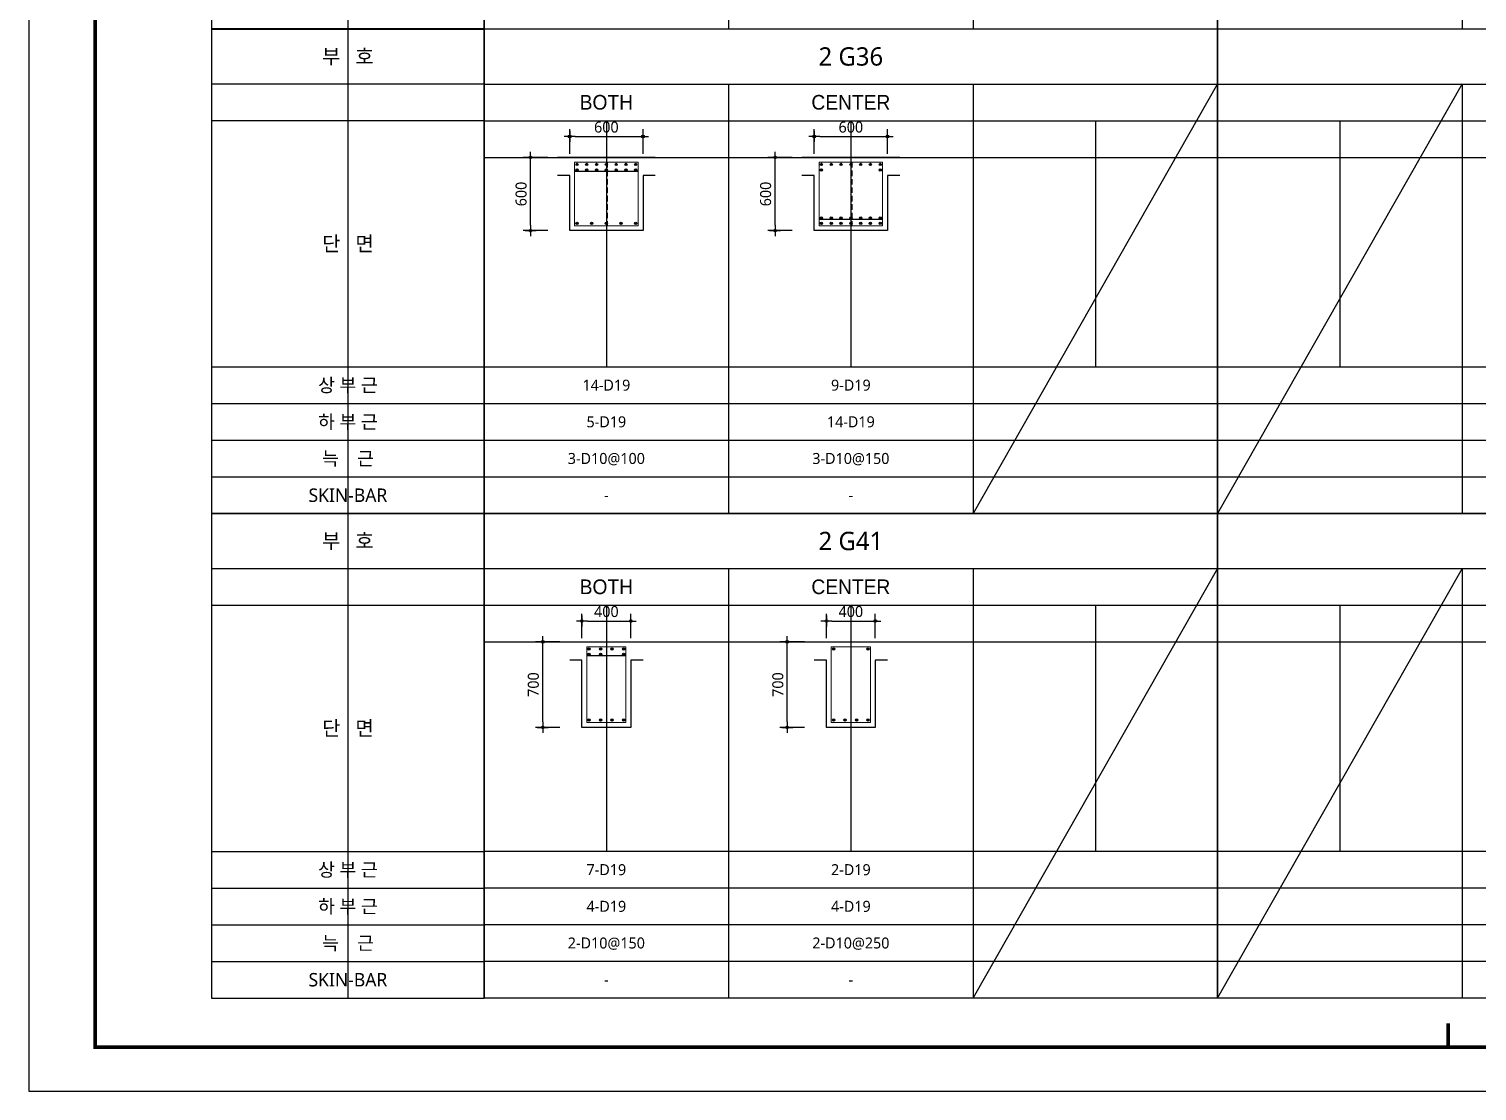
# Model space of a CAD drawing. Header units: millimetres. Extents: x 0 to 252030, y -124740 to 196020.
# Drawn here: x 100830 to 112675, y 124740 to 133430 of the extents above; entities that cross this region are included whole.
import ezdxf
from ezdxf.enums import TextEntityAlignment as Align

# ---------------------------------------------------------------- set-up
doc = ezdxf.new("R2010")
doc.units = ezdxf.units.MM
doc.header["$LTSCALE"] = 30
doc.linetypes.add('HID', pattern=[2.3, 1.5, -0.8])
doc.layers.get('DEFPOINTS').update_dxf_attribs({"color": 142})
for name, color, linetype in [('0-SEC1', 3, 'Continuous'), ('CON', 2, 'Continuous'), ('DIM', 7, 'Continuous'), ('ETC', 7, 'Continuous'), ('S-철근', 3, 'Continuous'), ('SHEET', 7, 'Continuous'), ('TXT', 3, 'Continuous'), ('XR-FORM_(도룡동)$0$Sheet', 7, 'Continuous')]:
    doc.layers.add(name, color=color, linetype=linetype)
doc.layers.add('Stirrup', color=1, linetype='Continuous', lineweight=0)
doc.layers.add('TieBar', color=7, linetype='HID', lineweight=0)
doc.styles.get("Standard").update_dxf_attribs({"font": 'malgun.ttf'})
doc.styles.add('돋움', font='Dotum.ttf')
doc.styles.add('맑은 고딕', font='malgun.ttf')
doc.dimstyles.new('30NDIM', dxfattribs={"dimscale": 50, "dimtxt": 3, "dimasz": 1.5, "dimexe": 2, "dimexo": 6, "dimgap": 1, "dimtad": 1, "dimdec": 0, "dimrnd": 0.25, "dimzin": 0, "dimdsep": 46, "dimtxsty": 'Standard', "dimblk": 'Z_DOT', "dimcen": 5, "dimclrd": 256, "dimclre": 256, "dimclrt": 3, "dimadec": 0, "dimazin": 0, "dimtm": 1e-09, "dimtfac": 1, "dimtdec": 0, "dimtix": 1, "dimtmove": 2, "dimatfit": 1, "dimldrblk": 'Z_DOT', "dimfxl": 1, "dimtolj": 1, "dimtzin": 0, "dimarcsym": 0})

# ---------------------------------------------------------------- blocks, each defined once
blk = doc.blocks.new('XR-FORM_(도룡동)$0$S')
at = {"layer": 'XR-FORM_(도룡동)$0$Sheet', "const_width": 100}
blk.add_lwpolyline([(1850, 57950), (82250, 57950), (82250, 1200), (1850, 1200)], close=True, dxfattribs=at)
at = {"layer": 'XR-FORM_(도룡동)$0$Sheet', "linetype": 'Continuous', "const_width": 100}
blk.add_lwpolyline([(38745, 1846), (38745, 1200)], dxfattribs=at)
blk = doc.blocks.new('XR-FORM_(도룡동)', base_point=(101.33, -56114.51))
at = {"layer": 'DEFPOINTS'}
blk.add_lwpolyline([(0, 0), (420, 0), (420, 297), (0, 297)], close=True, dxfattribs=at)
at = {"xscale": 0.005, "yscale": 0.005, "zscale": 0.005}
blk.add_blockref('XR-FORM_(도룡동)$0$S', (-0.25, 0), dxfattribs=at)
blk = doc.blocks.new('*U160')
at = {"layer": 'DEFPOINTS'}
for p, q in [((-1114, 5286), (-1114, 1321)), ((-2229, 4536), (0, 4536))]:
    blk.add_line(p, q, dxfattribs=at)
at = {"layer": 'SHEET'}
blk.add_line((-2229, 4836), (0, 4836), dxfattribs=at)
at = {"layer": 'SHEET', "color": 6}
for p, q in [((-2229, 2521), (0, 2521)), ((-2229, 2221), (0, 2221)), ((-2229, 1921), (0, 1921)), ((-2229, 1621), (0, 1621))]:
    blk.add_line(p, q, dxfattribs=at)
at = {"layer": 'SHEET'}
blk.add_lwpolyline([(0, 5286), (-2229, 5286), (-2229, 1321), (0, 1321)], close=True, dxfattribs=at)
at = {"layer": 'TXT', "style": '맑은 고딕'}
for s, height, p in [('부   호', 120, (-1114, 5061)), ('단   면', 120, (-1114, 3529)), ('상 부 근', 110, (-1114, 2371)), ('하 부 근', 110, (-1114, 2071)), ('늑    근', 110, (-1114, 1771)), ('SKIN-BAR', 110, (-1114, 1471))]:
    blk.add_text(s, height=height, dxfattribs=at).set_placement(p, align=Align.MIDDLE_CENTER)
blk = doc.blocks.new('4등분')
at = {"layer": 'DEFPOINTS'}
for p, q in [((1000, 3214), (1000, 1200)), ((3000, 3214), (3000, 1200)), ((5000, 3214), (5000, 1200)), ((0, 2914), (6000, 2914))]:
    blk.add_line(p, q, dxfattribs=at)
at = {"layer": 'SHEET'}
blk.add_line((0, 3514), (6000, 3514), dxfattribs=at)
at = {"layer": 'SHEET', "color": 6}
for p, q in [((2000, 3514), (2000, 0)), ((4000, 3514), (4000, 0)), ((0, 3214), (6000, 3214)), ((0, 1200), (6000, 1200)), ((0, 900), (6000, 900)), ((0, 600), (6000, 600)), ((0, 300), (6000, 300))]:
    blk.add_line(p, q, dxfattribs=at)
at = {"layer": 'SHEET'}
blk.add_lwpolyline([(6000, 3964), (0, 3964), (0, 0), (6000, 0)], close=True, dxfattribs=at)
blk = doc.blocks.new('Z_DOT')
at = {"layer": 'DIM', "color": 0}
for p, q in [((-1, 0), (1, 0)), ((0, -1), (0, 1))]:
    blk.add_line(p, q, dxfattribs=at)
for radius in [0.25, 0.125]:
    blk.add_circle((0, 0), radius, dxfattribs=at)
blk = doc.blocks.new('*D353')
at = {"layer": 'DEFPOINTS', "color": 0, "transparency": 16777216}
for p in [(105853, 132551), (105253, 132230), (105853, 132230)]:
    blk.add_point(p, dxfattribs=at)
at = {"layer": 'DIM', "lineweight": -2, "transparency": 16777216}
for p, q in [((105253, 132410), (105253, 132611)), ((105298, 132551), (105808, 132551)), ((105853, 132410), (105853, 132611))]:
    blk.add_line(p, q, dxfattribs=at)
at = {"layer": 'DIM', "lineweight": -2, "transparency": 16777216, "xscale": 45, "yscale": 45, "zscale": 45, "rotation": 180}
blk.add_blockref('Z_DOT', (105253, 132551), dxfattribs=at)
at = {"layer": 'DIM', "lineweight": -2, "transparency": 16777216, "xscale": 45, "yscale": 45, "zscale": 45}
blk.add_blockref('Z_DOT', (105853, 132551), dxfattribs=at)
at = {"layer": 'DIM', "color": 3, "transparency": 16777216, "insert": (105553, 132627), "char_height": 90, "attachment_point": 5}
blk.add_mtext('\\A1;600', dxfattribs=at)
blk = doc.blocks.new('*D354')
at = {"layer": 'DEFPOINTS', "color": 0, "transparency": 16777216}
for p in [(104933, 132380), (105253, 132380), (105253, 131780)]:
    blk.add_point(p, dxfattribs=at)
at = {"layer": 'DIM', "lineweight": -2, "transparency": 16777216}
for p, q in [((105073, 132380), (104873, 132380)), ((104933, 131825), (104933, 132335)), ((105073, 131780), (104873, 131780))]:
    blk.add_line(p, q, dxfattribs=at)
at = {"layer": 'DIM', "lineweight": -2, "transparency": 16777216, "xscale": 45, "yscale": 45, "zscale": 45}
for p, rotation in [((104933, 132380), 90), ((104933, 131780), 270)]:
    blk.add_blockref('Z_DOT', p, dxfattribs=dict(at, rotation=rotation))
at = {"layer": 'DIM', "color": 3, "transparency": 16777216, "insert": (104856, 132080), "char_height": 90, "attachment_point": 5, "rotation": 90}
blk.add_mtext('\\A1;600', dxfattribs=at)
blk = doc.blocks.new('*D355')
at = {"layer": 'DEFPOINTS', "color": 0, "transparency": 16777216}
for p in [(107853, 132551), (107253, 132230), (107853, 132230)]:
    blk.add_point(p, dxfattribs=at)
at = {"layer": 'DIM', "lineweight": -2, "transparency": 16777216}
for p, q in [((107253, 132410), (107253, 132611)), ((107298, 132551), (107808, 132551)), ((107853, 132410), (107853, 132611))]:
    blk.add_line(p, q, dxfattribs=at)
at = {"layer": 'DIM', "lineweight": -2, "transparency": 16777216, "xscale": 45, "yscale": 45, "zscale": 45, "rotation": 180}
blk.add_blockref('Z_DOT', (107253, 132551), dxfattribs=at)
at = {"layer": 'DIM', "lineweight": -2, "transparency": 16777216, "xscale": 45, "yscale": 45, "zscale": 45}
blk.add_blockref('Z_DOT', (107853, 132551), dxfattribs=at)
at = {"layer": 'DIM', "color": 3, "transparency": 16777216, "insert": (107553, 132627), "char_height": 90, "attachment_point": 5}
blk.add_mtext('\\A1;600', dxfattribs=at)
blk = doc.blocks.new('*D384')
at = {"layer": 'DEFPOINTS', "color": 0, "transparency": 16777216}
for p in [(106933, 132380), (107253, 132380), (107253, 131780)]:
    blk.add_point(p, dxfattribs=at)
at = {"layer": 'DIM', "lineweight": -2, "transparency": 16777216}
for p, q in [((107073, 132380), (106873, 132380)), ((106933, 131825), (106933, 132335)), ((107073, 131780), (106873, 131780))]:
    blk.add_line(p, q, dxfattribs=at)
at = {"layer": 'DIM', "lineweight": -2, "transparency": 16777216, "xscale": 45, "yscale": 45, "zscale": 45}
for p, rotation in [((106933, 132380), 90), ((106933, 131780), 270)]:
    blk.add_blockref('Z_DOT', p, dxfattribs=dict(at, rotation=rotation))
at = {"layer": 'DIM', "color": 3, "transparency": 16777216, "insert": (106856, 132080), "char_height": 90, "attachment_point": 5, "rotation": 90}
blk.add_mtext('\\A1;600', dxfattribs=at)
blk = doc.blocks.new('*D387')
at = {"layer": 'DEFPOINTS', "color": 0, "transparency": 16777216}
for p in [(105753, 128586), (105353, 128266), (105753, 128266)]:
    blk.add_point(p, dxfattribs=at)
at = {"layer": 'DIM', "lineweight": -2, "transparency": 16777216}
for p, q in [((105353, 128446), (105353, 128646)), ((105753, 128446), (105753, 128646)), ((105398, 128586), (105708, 128586))]:
    blk.add_line(p, q, dxfattribs=at)
at = {"layer": 'DIM', "lineweight": -2, "transparency": 16777216, "xscale": 45, "yscale": 45, "zscale": 45, "rotation": 180}
blk.add_blockref('Z_DOT', (105353, 128586), dxfattribs=at)
at = {"layer": 'DIM', "lineweight": -2, "transparency": 16777216, "xscale": 45, "yscale": 45, "zscale": 45}
blk.add_blockref('Z_DOT', (105753, 128586), dxfattribs=at)
at = {"layer": 'DIM', "color": 3, "transparency": 16777216, "insert": (105553, 128663), "char_height": 90, "attachment_point": 5}
blk.add_mtext('\\A1;400', dxfattribs=at)
blk = doc.blocks.new('*D388')
at = {"layer": 'DEFPOINTS', "color": 0, "transparency": 16777216}
for p in [(105033, 128416), (105353, 128416), (105353, 127716)]:
    blk.add_point(p, dxfattribs=at)
at = {"layer": 'DIM', "lineweight": -2, "transparency": 16777216}
for p, q in [((105173, 128416), (104973, 128416)), ((105033, 127761), (105033, 128371)), ((105173, 127716), (104973, 127716))]:
    blk.add_line(p, q, dxfattribs=at)
at = {"layer": 'DIM', "lineweight": -2, "transparency": 16777216, "xscale": 45, "yscale": 45, "zscale": 45}
for p, rotation in [((105033, 128416), 90), ((105033, 127716), 270)]:
    blk.add_blockref('Z_DOT', p, dxfattribs=dict(at, rotation=rotation))
at = {"layer": 'DIM', "color": 3, "transparency": 16777216, "insert": (104956, 128066), "char_height": 90, "attachment_point": 5, "rotation": 90}
blk.add_mtext('\\A1;700', dxfattribs=at)
blk = doc.blocks.new('*D389')
at = {"layer": 'DEFPOINTS', "color": 0, "transparency": 16777216}
for p in [(107753, 128586), (107353, 128266), (107753, 128266)]:
    blk.add_point(p, dxfattribs=at)
at = {"layer": 'DIM', "lineweight": -2, "transparency": 16777216}
for p, q in [((107353, 128446), (107353, 128646)), ((107753, 128446), (107753, 128646)), ((107398, 128586), (107708, 128586))]:
    blk.add_line(p, q, dxfattribs=at)
at = {"layer": 'DIM', "lineweight": -2, "transparency": 16777216, "xscale": 45, "yscale": 45, "zscale": 45, "rotation": 180}
blk.add_blockref('Z_DOT', (107353, 128586), dxfattribs=at)
at = {"layer": 'DIM', "lineweight": -2, "transparency": 16777216, "xscale": 45, "yscale": 45, "zscale": 45}
blk.add_blockref('Z_DOT', (107753, 128586), dxfattribs=at)
at = {"layer": 'DIM', "color": 3, "transparency": 16777216, "insert": (107553, 128663), "char_height": 90, "attachment_point": 5}
blk.add_mtext('\\A1;400', dxfattribs=at)
blk = doc.blocks.new('*D390')
at = {"layer": 'DEFPOINTS', "color": 0, "transparency": 16777216}
for p in [(107033, 128416), (107353, 128416), (107353, 127716)]:
    blk.add_point(p, dxfattribs=at)
at = {"layer": 'DIM', "lineweight": -2, "transparency": 16777216}
for p, q in [((107173, 128416), (106973, 128416)), ((107033, 127761), (107033, 128371)), ((107173, 127716), (106973, 127716))]:
    blk.add_line(p, q, dxfattribs=at)
at = {"layer": 'DIM', "lineweight": -2, "transparency": 16777216, "xscale": 45, "yscale": 45, "zscale": 45}
for p, rotation in [((107033, 128416), 90), ((107033, 127716), 270)]:
    blk.add_blockref('Z_DOT', p, dxfattribs=dict(at, rotation=rotation))
at = {"layer": 'DIM', "color": 3, "transparency": 16777216, "insert": (106956, 128066), "char_height": 90, "attachment_point": 5, "rotation": 90}
blk.add_mtext('\\A1;700', dxfattribs=at)

msp = doc.modelspace()

# ---------------------------------------------------------------- hatches: boundary and pattern name
at = {"layer": 'S-철근'}
h = msp.add_hatch(color=256, dxfattribs=at)
edge = h.paths.add_edge_path()
edge.add_arc((105312.08013, 132321.41992), 9.55, 0, 180)
edge.add_arc((105312.08013, 132321.41992), 9.55, 180, 360)
h = msp.add_hatch(color=256, dxfattribs=at)
edge = h.paths.add_edge_path()
edge.add_arc((105392.3868, 132321.41992), 9.55, 0, 180)
edge.add_arc((105392.3868, 132321.41992), 9.55, 180, 360)
h = msp.add_hatch(color=256, dxfattribs=at)
edge = h.paths.add_edge_path()
edge.add_arc((105472.69347, 132321.41992), 9.55, 0, 180)
edge.add_arc((105472.69347, 132321.41992), 9.55, 180, 360)
h = msp.add_hatch(color=256, dxfattribs=at)
edge = h.paths.add_edge_path()
edge.add_arc((105553.00013, 132321.41992), 9.55, 0, 180)
edge.add_arc((105553.00013, 132321.41992), 9.55, 180, 360)
h = msp.add_hatch(color=256, dxfattribs=at)
edge = h.paths.add_edge_path()
edge.add_arc((105633.3068, 132321.41992), 9.55, 0, 180)
edge.add_arc((105633.3068, 132321.41992), 9.55, 180, 360)
h = msp.add_hatch(color=256, dxfattribs=at)
edge = h.paths.add_edge_path()
edge.add_arc((105713.61347, 132321.41992), 9.55, 0, 180)
edge.add_arc((105713.61347, 132321.41992), 9.55, 180, 360)
h = msp.add_hatch(color=256, dxfattribs=at)
edge = h.paths.add_edge_path()
edge.add_arc((105793.92013, 132321.41992), 9.55, 0, 180)
edge.add_arc((105793.92013, 132321.41992), 9.55, 180, 360)
h = msp.add_hatch(color=256, dxfattribs=at)
edge = h.paths.add_edge_path()
edge.add_arc((107312.08013, 132321.41992), 9.55, 0, 180)
edge.add_arc((107312.08013, 132321.41992), 9.55, 180, 360)
h = msp.add_hatch(color=256, dxfattribs=at)
edge = h.paths.add_edge_path()
edge.add_arc((107392.3868, 132321.41992), 9.55, 0, 180)
edge.add_arc((107392.3868, 132321.41992), 9.55, 180, 360)
h = msp.add_hatch(color=256, dxfattribs=at)
edge = h.paths.add_edge_path()
edge.add_arc((107472.69347, 132321.41992), 9.55, 0, 180)
edge.add_arc((107472.69347, 132321.41992), 9.55, 180, 360)
h = msp.add_hatch(color=256, dxfattribs=at)
edge = h.paths.add_edge_path()
edge.add_arc((107553.00013, 132321.41992), 9.55, 0, 180)
edge.add_arc((107553.00013, 132321.41992), 9.55, 180, 360)
h = msp.add_hatch(color=256, dxfattribs=at)
edge = h.paths.add_edge_path()
edge.add_arc((107633.3068, 132321.41992), 9.55, 0, 180)
edge.add_arc((107633.3068, 132321.41992), 9.55, 180, 360)
h = msp.add_hatch(color=256, dxfattribs=at)
edge = h.paths.add_edge_path()
edge.add_arc((107713.61347, 132321.41992), 9.55, 0, 180)
edge.add_arc((107713.61347, 132321.41992), 9.55, 180, 360)
h = msp.add_hatch(color=256, dxfattribs=at)
edge = h.paths.add_edge_path()
edge.add_arc((107793.92013, 132321.41992), 9.55, 0, 180)
edge.add_arc((107793.92013, 132321.41992), 9.55, 180, 360)
h = msp.add_hatch(color=256, dxfattribs=at)
edge = h.paths.add_edge_path()
edge.add_arc((105312.08013, 132277.31992), 9.55, 0, 180)
edge.add_arc((105312.08013, 132277.31992), 9.55, 180, 360)
h = msp.add_hatch(color=256, dxfattribs=at)
edge = h.paths.add_edge_path()
edge.add_arc((105392.3868, 132277.31992), 9.55, 0, 180)
edge.add_arc((105392.3868, 132277.31992), 9.55, 180, 360)
h = msp.add_hatch(color=256, dxfattribs=at)
edge = h.paths.add_edge_path()
edge.add_arc((105472.69347, 132277.31992), 9.55, 0, 180)
edge.add_arc((105472.69347, 132277.31992), 9.55, 180, 360)
h = msp.add_hatch(color=256, dxfattribs=at)
edge = h.paths.add_edge_path()
edge.add_arc((105553.00013, 132277.31992), 9.55, 0, 180)
edge.add_arc((105553.00013, 132277.31992), 9.55, 180, 360)
h = msp.add_hatch(color=256, dxfattribs=at)
edge = h.paths.add_edge_path()
edge.add_arc((105633.3068, 132277.31992), 9.55, 0, 180)
edge.add_arc((105633.3068, 132277.31992), 9.55, 180, 360)
h = msp.add_hatch(color=256, dxfattribs=at)
edge = h.paths.add_edge_path()
edge.add_arc((105713.61347, 132277.31992), 9.55, 0, 180)
edge.add_arc((105713.61347, 132277.31992), 9.55, 180, 360)
h = msp.add_hatch(color=256, dxfattribs=at)
edge = h.paths.add_edge_path()
edge.add_arc((105793.92013, 132277.31992), 9.55, 0, 180)
edge.add_arc((105793.92013, 132277.31992), 9.55, 180, 360)
h = msp.add_hatch(color=256, dxfattribs=at)
edge = h.paths.add_edge_path()
edge.add_arc((107312.08013, 132277.31992), 9.55, 0, 180)
edge.add_arc((107312.08013, 132277.31992), 9.55, 180, 360)
h = msp.add_hatch(color=256, dxfattribs=at)
edge = h.paths.add_edge_path()
edge.add_arc((107793.92013, 132277.31992), 9.55, 0, 180)
edge.add_arc((107793.92013, 132277.31992), 9.55, 180, 360)
h = msp.add_hatch(color=256, dxfattribs=at)
edge = h.paths.add_edge_path()
edge.add_arc((105312.08013, 131839.57992), 9.55, 0, 180)
edge.add_arc((105312.08013, 131839.57992), 9.55, 180, 360)
h = msp.add_hatch(color=256, dxfattribs=at)
edge = h.paths.add_edge_path()
edge.add_arc((105432.54013, 131839.57992), 9.55, 0, 180)
edge.add_arc((105432.54013, 131839.57992), 9.55, 180, 360)
h = msp.add_hatch(color=256, dxfattribs=at)
edge = h.paths.add_edge_path()
edge.add_arc((105553.00013, 131839.57992), 9.55, 0, 180)
edge.add_arc((105553.00013, 131839.57992), 9.55, 180, 360)
h = msp.add_hatch(color=256, dxfattribs=at)
edge = h.paths.add_edge_path()
edge.add_arc((105673.46013, 131839.57992), 9.55, 0, 180)
edge.add_arc((105673.46013, 131839.57992), 9.55, 180, 360)
h = msp.add_hatch(color=256, dxfattribs=at)
edge = h.paths.add_edge_path()
edge.add_arc((105793.92013, 131839.57992), 9.55, 0, 180)
edge.add_arc((105793.92013, 131839.57992), 9.55, 180, 360)
h = msp.add_hatch(color=256, dxfattribs=at)
edge = h.paths.add_edge_path()
edge.add_arc((107312.08013, 131883.67992), 9.55, 0, 180)
edge.add_arc((107312.08013, 131883.67992), 9.55, 180, 360)
h = msp.add_hatch(color=256, dxfattribs=at)
edge = h.paths.add_edge_path()
edge.add_arc((107312.08013, 131839.57992), 9.55, 0, 180)
edge.add_arc((107312.08013, 131839.57992), 9.55, 180, 360)
h = msp.add_hatch(color=256, dxfattribs=at)
edge = h.paths.add_edge_path()
edge.add_arc((107392.3868, 131883.67992), 9.55, 0, 180)
edge.add_arc((107392.3868, 131883.67992), 9.55, 180, 360)
h = msp.add_hatch(color=256, dxfattribs=at)
edge = h.paths.add_edge_path()
edge.add_arc((107392.3868, 131839.57992), 9.55, 0, 180)
edge.add_arc((107392.3868, 131839.57992), 9.55, 180, 360)
h = msp.add_hatch(color=256, dxfattribs=at)
edge = h.paths.add_edge_path()
edge.add_arc((107472.69347, 131883.67992), 9.55, 0, 180)
edge.add_arc((107472.69347, 131883.67992), 9.55, 180, 360)
h = msp.add_hatch(color=256, dxfattribs=at)
edge = h.paths.add_edge_path()
edge.add_arc((107472.69347, 131839.57992), 9.55, 0, 180)
edge.add_arc((107472.69347, 131839.57992), 9.55, 180, 360)
h = msp.add_hatch(color=256, dxfattribs=at)
edge = h.paths.add_edge_path()
edge.add_arc((107553.00013, 131883.67992), 9.55, 0, 180)
edge.add_arc((107553.00013, 131883.67992), 9.55, 180, 360)
h = msp.add_hatch(color=256, dxfattribs=at)
edge = h.paths.add_edge_path()
edge.add_arc((107553.00013, 131839.57992), 9.55, 0, 180)
edge.add_arc((107553.00013, 131839.57992), 9.55, 180, 360)
h = msp.add_hatch(color=256, dxfattribs=at)
edge = h.paths.add_edge_path()
edge.add_arc((107633.3068, 131883.67992), 9.55, 0, 180)
edge.add_arc((107633.3068, 131883.67992), 9.55, 180, 360)
h = msp.add_hatch(color=256, dxfattribs=at)
edge = h.paths.add_edge_path()
edge.add_arc((107633.3068, 131839.57992), 9.55, 0, 180)
edge.add_arc((107633.3068, 131839.57992), 9.55, 180, 360)
h = msp.add_hatch(color=256, dxfattribs=at)
edge = h.paths.add_edge_path()
edge.add_arc((107713.61347, 131883.67992), 9.55, 0, 180)
edge.add_arc((107713.61347, 131883.67992), 9.55, 180, 360)
h = msp.add_hatch(color=256, dxfattribs=at)
edge = h.paths.add_edge_path()
edge.add_arc((107713.61347, 131839.57992), 9.55, 0, 180)
edge.add_arc((107713.61347, 131839.57992), 9.55, 180, 360)
h = msp.add_hatch(color=256, dxfattribs=at)
edge = h.paths.add_edge_path()
edge.add_arc((107793.92013, 131883.67992), 9.55, 0, 180)
edge.add_arc((107793.92013, 131883.67992), 9.55, 180, 360)
h = msp.add_hatch(color=256, dxfattribs=at)
edge = h.paths.add_edge_path()
edge.add_arc((107793.92013, 131839.57992), 9.55, 0, 180)
edge.add_arc((107793.92013, 131839.57992), 9.55, 180, 360)
h = msp.add_hatch(color=256, dxfattribs=at)
edge = h.paths.add_edge_path()
edge.add_arc((105412.08013, 128356.91992), 9.55, 0, 180)
edge.add_arc((105412.08013, 128356.91992), 9.55, 180, 360)
h = msp.add_hatch(color=256, dxfattribs=at)
edge = h.paths.add_edge_path()
edge.add_arc((105412.08013, 128312.81992), 9.55, 0, 180)
edge.add_arc((105412.08013, 128312.81992), 9.55, 180, 360)
h = msp.add_hatch(color=256, dxfattribs=at)
edge = h.paths.add_edge_path()
edge.add_arc((105506.0268, 128356.91992), 9.55, 0, 180)
edge.add_arc((105506.0268, 128356.91992), 9.55, 180, 360)
h = msp.add_hatch(color=256, dxfattribs=at)
edge = h.paths.add_edge_path()
edge.add_arc((105506.0268, 128312.81992), 9.55, 0, 180)
edge.add_arc((105506.0268, 128312.81992), 9.55, 180, 360)
h = msp.add_hatch(color=256, dxfattribs=at)
edge = h.paths.add_edge_path()
edge.add_arc((105599.97347, 128356.91992), 9.55, 0, 180)
edge.add_arc((105599.97347, 128356.91992), 9.55, 180, 360)
h = msp.add_hatch(color=256, dxfattribs=at)
edge = h.paths.add_edge_path()
edge.add_arc((105693.92013, 128356.91992), 9.55, 0, 180)
edge.add_arc((105693.92013, 128356.91992), 9.55, 180, 360)
h = msp.add_hatch(color=256, dxfattribs=at)
edge = h.paths.add_edge_path()
edge.add_arc((105693.92013, 128312.81992), 9.55, 0, 180)
edge.add_arc((105693.92013, 128312.81992), 9.55, 180, 360)
h = msp.add_hatch(color=256, dxfattribs=at)
edge = h.paths.add_edge_path()
edge.add_arc((107412.08013, 128356.91992), 9.55, 0, 180)
edge.add_arc((107412.08013, 128356.91992), 9.55, 180, 360)
h = msp.add_hatch(color=256, dxfattribs=at)
edge = h.paths.add_edge_path()
edge.add_arc((107693.92013, 128356.91992), 9.55, 0, 180)
edge.add_arc((107693.92013, 128356.91992), 9.55, 180, 360)
h = msp.add_hatch(color=256, dxfattribs=at)
edge = h.paths.add_edge_path()
edge.add_arc((105412.08013, 127775.07992), 9.55, 0, 180)
edge.add_arc((105412.08013, 127775.07992), 9.55, 180, 360)
h = msp.add_hatch(color=256, dxfattribs=at)
edge = h.paths.add_edge_path()
edge.add_arc((105506.0268, 127775.07992), 9.55, 0, 180)
edge.add_arc((105506.0268, 127775.07992), 9.55, 180, 360)
h = msp.add_hatch(color=256, dxfattribs=at)
edge = h.paths.add_edge_path()
edge.add_arc((105599.97347, 127775.07992), 9.55, 0, 180)
edge.add_arc((105599.97347, 127775.07992), 9.55, 180, 360)
h = msp.add_hatch(color=256, dxfattribs=at)
edge = h.paths.add_edge_path()
edge.add_arc((105693.92013, 127775.07992), 9.55, 0, 180)
edge.add_arc((105693.92013, 127775.07992), 9.55, 180, 360)
h = msp.add_hatch(color=256, dxfattribs=at)
edge = h.paths.add_edge_path()
edge.add_arc((107412.08013, 127775.07992), 9.55, 0, 180)
edge.add_arc((107412.08013, 127775.07992), 9.55, 180, 360)
h = msp.add_hatch(color=256, dxfattribs=at)
edge = h.paths.add_edge_path()
edge.add_arc((107506.0268, 127775.07992), 9.55, 0, 180)
edge.add_arc((107506.0268, 127775.07992), 9.55, 180, 360)
h = msp.add_hatch(color=256, dxfattribs=at)
edge = h.paths.add_edge_path()
edge.add_arc((107599.97347, 127775.07992), 9.55, 0, 180)
edge.add_arc((107599.97347, 127775.07992), 9.55, 180, 360)
h = msp.add_hatch(color=256, dxfattribs=at)
edge = h.paths.add_edge_path()
edge.add_arc((107693.92013, 127775.07992), 9.55, 0, 180)
edge.add_arc((107693.92013, 127775.07992), 9.55, 180, 360)

# ---------------------------------------------------------------- linework, layer by layer
at = {"layer": 'CON', "color": 8}
for p, q in [((105153.00013, 132380.49992), (105953.00013, 132380.49992)), ((107153.00013, 132380.49992), (107953.00013, 132380.49992)), ((105253.00013, 128415.99992), (105853.00013, 128415.99992)), ((107253.00013, 128415.99992), (107853.00013, 128415.99992))]:
    msp.add_line(p, q, dxfattribs=at)
for points in [[(105953.00013, 132230.49992), (105853.00013, 132230.49992), (105853.00013, 131780.49992), (105253.00013, 131780.49992), (105253.00013, 132230.49992), (105153.00013, 132230.49992)], [(107953.00013, 132230.49992), (107853.00013, 132230.49992), (107853.00013, 131780.49992), (107253.00013, 131780.49992), (107253.00013, 132230.49992), (107153.00013, 132230.49992)], [(105853.00013, 128265.99992), (105753.00013, 128265.99992), (105753.00013, 127715.99992), (105353.00013, 127715.99992), (105353.00013, 128265.99992), (105253.00013, 128265.99992)], [(107853.00013, 128265.99992), (107753.00013, 128265.99992), (107753.00013, 127715.99992), (107353.00013, 127715.99992), (107353.00013, 128265.99992), (107253.00013, 128265.99992)]]:
    msp.add_lwpolyline(points, dxfattribs=at)
at = {"layer": 'ETC', "color": 8}
for p, q in [((105293.00013, 132267.76992), (105813.00013, 132267.76992)), ((107293.00013, 131874.12992), (107813.00013, 131874.12992)), ((105393.00013, 128303.26992), (105713.00013, 128303.26992))]:
    msp.add_line(p, q, dxfattribs=at)
at = {"layer": 'S-철근'}
for centre in [(105312.08013, 132321.41992), (105392.3868, 132321.41992), (105472.69347, 132321.41992), (105553.00013, 132321.41992), (105633.3068, 132321.41992), (105713.61347, 132321.41992), (105793.92013, 132321.41992), (107312.08013, 132321.41992), (107392.3868, 132321.41992), (107472.69347, 132321.41992), (107553.00013, 132321.41992), (107633.3068, 132321.41992), (107713.61347, 132321.41992), (107793.92013, 132321.41992), (105312.08013, 132277.31992), (105392.3868, 132277.31992), (105472.69347, 132277.31992), (105553.00013, 132277.31992), (105633.3068, 132277.31992), (105713.61347, 132277.31992), (105793.92013, 132277.31992), (107312.08013, 132277.31992), (107793.92013, 132277.31992), (105312.08013, 131839.57992), (105432.54013, 131839.57992), (105553.00013, 131839.57992), (105673.46013, 131839.57992), (105793.92013, 131839.57992), (107312.08013, 131883.67992), (107312.08013, 131839.57992), (107392.3868, 131883.67992), (107392.3868, 131839.57992), (107472.69347, 131883.67992), (107472.69347, 131839.57992), (107553.00013, 131883.67992), (107553.00013, 131839.57992), (107633.3068, 131883.67992), (107633.3068, 131839.57992), (107713.61347, 131883.67992), (107713.61347, 131839.57992), (107793.92013, 131883.67992), (107793.92013, 131839.57992), (105412.08013, 128356.91992), (105412.08013, 128312.81992), (105506.0268, 128356.91992), (105506.0268, 128312.81992), (105599.97347, 128356.91992), (105693.92013, 128356.91992), (105693.92013, 128312.81992), (107412.08013, 128356.91992), (107693.92013, 128356.91992), (105412.08013, 127775.07992), (105506.0268, 127775.07992), (105599.97347, 127775.07992), (105693.92013, 127775.07992), (107412.08013, 127775.07992), (107506.0268, 127775.07992), (107599.97347, 127775.07992), (107693.92013, 127775.07992)]:
    msp.add_circle(centre, 9.55, dxfattribs=at)
at = {"layer": 'SHEET'}
for p, q in [((110553.00013, 132980.49992), (108553.00013, 129465.99992)), ((112553.00013, 132980.49992), (110553.00013, 129465.99992)), ((110553.00013, 129015.99992), (108553.00013, 125501.49992)), ((112553.00013, 129015.99992), (110553.00013, 125501.49992))]:
    msp.add_line(p, q, dxfattribs=at)
at = {"layer": 'Stirrup', "color": 3}
for points in [[(105293.00013, 131820.49992), (105293.00013, 132340.49992), (105813.00013, 132340.49992), (105813.00013, 131820.49992), (105293.00013, 131820.49992)], [(107293.00013, 131820.49992), (107293.00013, 132340.49992), (107813.00013, 132340.49992), (107813.00013, 131820.49992), (107293.00013, 131820.49992)], [(105393.00013, 127755.99992), (105393.00013, 128375.99992), (105713.00013, 128375.99992), (105713.00013, 127755.99992), (105393.00013, 127755.99992)], [(107393.00013, 127755.99992), (107393.00013, 128375.99992), (107713.00013, 128375.99992), (107713.00013, 127755.99992), (107393.00013, 127755.99992)]]:
    msp.add_lwpolyline(points, dxfattribs=at)
at = {"layer": 'TieBar'}
for p, q in [((105562.55013, 132340.49992), (105562.55013, 131820.49992)), ((107562.55013, 132340.49992), (107562.55013, 131820.49992))]:
    msp.add_line(p, q, dxfattribs=at)

# ---------------------------------------------------------------- block references
for name, p in [('*U160', (104553.00013, 132108.99992)), ('4등분', (104553.00013, 133430.49992)), ('4등분', (110553.00013, 133430.49992)), ('*U160', (104553.00013, 128144.49992)), ('4등분', (104553.00013, 129465.99992)), ('4등분', (110553.00013, 129465.99992)), ('*U160', (104553.00013, 124179.99992)), ('4등분', (104553.00013, 125501.49992)), ('4등분', (110553.00013, 125501.49992))]:
    msp.add_blockref(name, p)
at = {"layer": '0-SEC1', "xscale": 60, "yscale": 60, "zscale": 60}
msp.add_blockref('XR-FORM_(도룡동)', (106910.02429, -3242130.57868), dxfattribs=at)

# ---------------------------------------------------------------- texts
at = {"layer": 'TXT', "color": 2, "style": '맑은 고딕'}
for s, p in [('2 G36', (107553.00013, 133205.49992)), ('2 G41', (107553.00013, 129240.99992))]:
    msp.add_text(s, height=150, dxfattribs=at).set_placement(p, align=Align.MIDDLE_CENTER)
at = {"layer": 'TXT'}
for s, height, style, p in [('BOTH', 120, '돋움', (105553.00013, 132830.49992)), ('CENTER', 120, '돋움', (107553.00013, 132830.49992)), ('14-D19', 90, '맑은 고딕', (105553.00013, 130515.99992)), ('9-D19', 90, '맑은 고딕', (107553.00013, 130515.99992)), ('5-D19', 90, '맑은 고딕', (105553.00013, 130215.99992)), ('14-D19', 90, '맑은 고딕', (107553.00013, 130215.99992)), ('3-D10@100', 90, '맑은 고딕', (105553.00013, 129915.99992)), ('3-D10@150', 90, '맑은 고딕', (107553.00013, 129915.99992)), ('-', 90, '맑은 고딕', (105553.00013, 129615.99992)), ('-', 90, '맑은 고딕', (107553.00013, 129615.99992)), ('BOTH', 120, '돋움', (105553.00013, 128865.99992)), ('CENTER', 120, '돋움', (107553.00013, 128865.99992)), ('7-D19', 90, '맑은 고딕', (105553.00013, 126551.49992)), ('2-D19', 90, '맑은 고딕', (107553.00013, 126551.49992)), ('4-D19', 90, '맑은 고딕', (105553.00013, 126251.49992)), ('4-D19', 90, '맑은 고딕', (107553.00013, 126251.49992)), ('2-D10@150', 90, '맑은 고딕', (105553.00013, 125951.49992)), ('2-D10@250', 90, '맑은 고딕', (107553.00013, 125951.49992)), ('-', 90, '맑은 고딕', (105553.00013, 125651.49992)), ('-', 90, '맑은 고딕', (107553.00013, 125651.49992))]:
    msp.add_text(s, height=height, dxfattribs=dict(at, style=style)).set_placement(p, align=Align.MIDDLE_CENTER)

# ---------------------------------------------------------------- dimensions: what is measured, and where the dimension line sits
at = {"layer": 'DIM'}
for base, p1, p2, picture, middle in [((105853.00013, 132550.65148), (105253.00013, 132230.49992), (105853.00013, 132230.49992), '*D353', (105553.00013, 132627.14945)), ((107853.00013, 132550.65148), (107253.00013, 132230.49992), (107853.00013, 132230.49992), '*D355', (107553.00013, 132627.14945)), ((105753.00013, 128586.15148), (105353.00013, 128265.99992), (105753.00013, 128265.99992), '*D387', (105553.00013, 128662.64945)), ((107753.00013, 128586.15148), (107353.00013, 128265.99992), (107753.00013, 128265.99992), '*D389', (107553.00013, 128662.64945))]:
    dim = msp.add_linear_dim(base=base, p1=p1, p2=p2, dimstyle='30NDIM', override={"dimscale": 30, "dimtxsty": 'Standard'}, dxfattribs=at)
    dim.commit()
    dim.dimension.update_dxf_attribs({"geometry": picture, "text_midpoint": middle})
for base, p1, p2, picture, middle in [((104932.84857, 132380.49992), (105253.00013, 131780.49992), (105253.00013, 132380.49992), '*D354', (104856.3506, 132080.49992)), ((106932.84857, 132380.49992), (107253.00013, 131780.49992), (107253.00013, 132380.49992), '*D384', (106856.3506, 132080.49992)), ((105032.84857, 128415.99992), (105353.00013, 127715.99992), (105353.00013, 128415.99992), '*D388', (104956.3506, 128065.99992)), ((107032.84857, 128415.99992), (107353.00013, 127715.99992), (107353.00013, 128415.99992), '*D390', (106956.3506, 128065.99992))]:
    dim = msp.add_linear_dim(base=base, p1=p1, p2=p2, angle=90, dimstyle='30NDIM', override={"dimscale": 30, "dimtxsty": 'Standard'}, dxfattribs=at)
    dim.commit()
    dim.dimension.update_dxf_attribs({"geometry": picture, "text_midpoint": middle})

doc.saveas('drawing.dxf')
